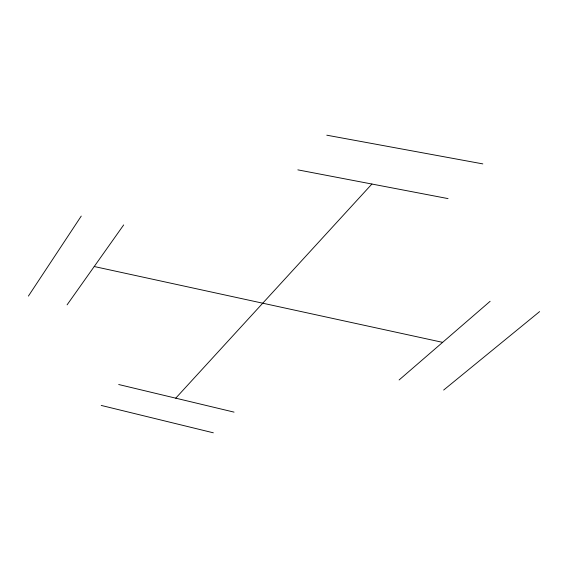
<?xml version="1.0" encoding="UTF-8"?>
<svg xmlns="http://www.w3.org/2000/svg" width="568" height="568" viewBox="0 0 568 568"><rect width="100%" height="100%" fill="white"/><g stroke="black" fill="none" stroke-linecap="round" stroke-linejoin="round"><path stroke-width="0.85" d="M28.4 296.084L81.245 216.081M67.088 304.839L123.682 224.921M175.739 398.168L371.905 184.032M399.112 379.964L490.127 301.296M443.658 390.046L539.6 311.605M326.785 135.191L482.814 163.889M297.852 169.86L448.031 198.601M94.224 266.52L442.628 342.355M118.691 384.515L234.051 412.127M101.232 405.431L213.327 432.809"/></g></svg>
